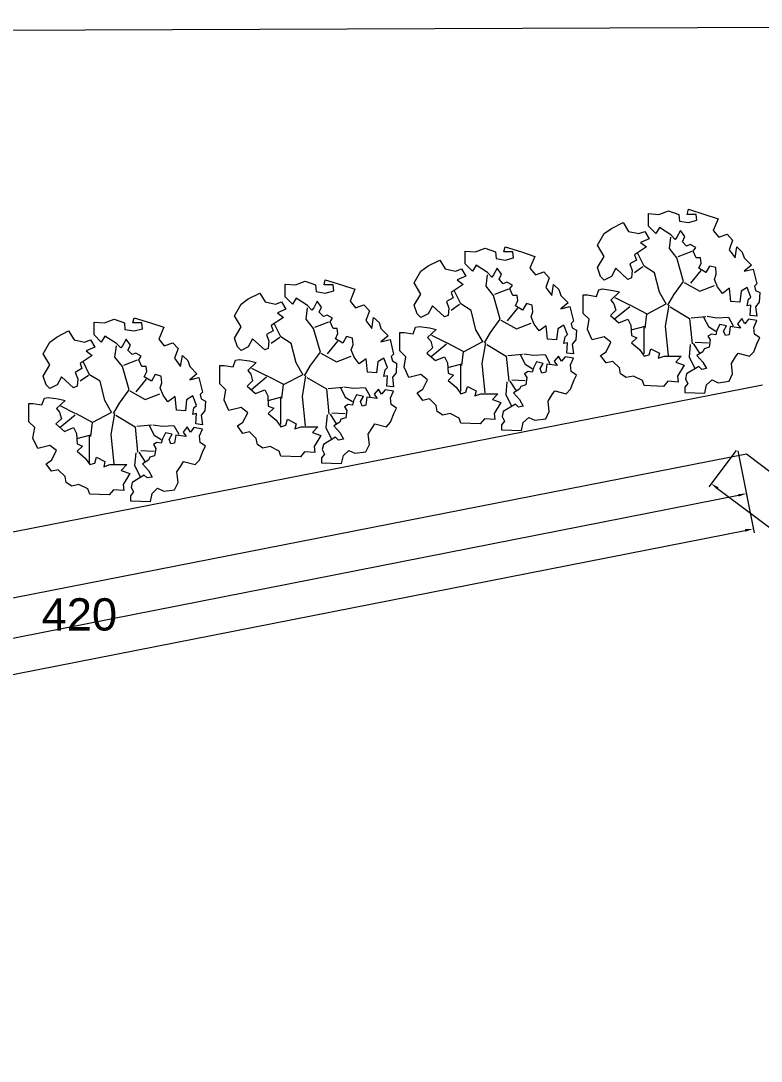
# Model space of a CAD drawing. Header units: inches. Extents: x 3473 to 6569, y -2621 to 2096.
# Drawn here: x 5813.5 to 6042.5, y 323.3 to 645.3 of the extents above; entities that cross this region are included whole.
import ezdxf

# ---------------------------------------------------------------- set-up
doc = ezdxf.new("R2010")
doc.units = ezdxf.units.IN
doc.header["$MEASUREMENT"] = 0
doc.styles.add('Annotative', font='arial.ttf')

msp = doc.modelspace()

# ---------------------------------------------------------------- linework, layer by layer
at = {"color": 7, "lineweight": 0}
for p, q in [((6539.29, 645.27), (5105.44, 639.31)), ((6010.81, 585.36), (6013.81, 586.51)), ((6013.81, 586.51), (6017, 585.36)), ((6019.62, 585.36), (6019.99, 586.96)), ((6019.99, 586.96), (6025.03, 585.36)), ((5996.2, 581.04), (5999.76, 582.86)), ((5999.76, 582.86), (6001.44, 580.11)), ((6007.62, 585.6), (6010.81, 585.36)), ((6007.62, 581.71), (6007.62, 585.6)), ((6017, 585.36), (6017.17, 583.31)), ((6017.17, 583.31), (6019.99, 582.86)), ((6022.41, 585.36), (6019.62, 585.36)), ((6019.99, 582.86), (6022.61, 583.55)), ((6022.61, 583.55), (6022.41, 585.36)), ((6025.03, 585.36), (6029.16, 584)), ((6029.16, 584), (6027.66, 580.35)), ((5993.95, 579.44), (5996.2, 581.04)), ((6001.44, 580.11), (6004.63, 579.44)), ((6004.63, 579.44), (6006.51, 580.11)), ((6006.51, 580.11), (6007.82, 577.84)), ((6009.87, 579.44), (6007.62, 581.71)), ((6010.99, 581.26), (6009.87, 579.44)), ((6014.55, 578.99), (6010.99, 581.26)), ((6017.54, 580.35), (6016.43, 578.3)), ((6018.85, 578.51), (6017.54, 580.35)), ((6027.66, 580.35), (6029.34, 578.3)), ((5991.89, 575.79), (5993.95, 579.44)), ((6007.82, 577.84), (6005.2, 576.7)), ((6005.2, 576.7), (6007.05, 575.31)), ((6014.1, 574.79), (6014.52, 578.29)), ((6015.86, 577.6), (6014.55, 578.99)), ((6016.43, 578.3), (6015.86, 577.6)), ((6018.11, 576.91), (6018.85, 578.51)), ((6019.42, 575.55), (6018.11, 576.91)), ((6029.34, 578.3), (6031.96, 579.2)), ((6031.96, 579.2), (6033.64, 577.39)), ((6033.64, 577.39), (6032.53, 574.4)), ((5950.93, 573.98), (5954.12, 573.74)), ((5950.93, 570.09), (5950.93, 573.98)), ((5954.12, 573.74), (5957.11, 574.89)), ((5957.11, 574.89), (5960.3, 573.74)), ((5960.3, 573.74), (5960.47, 571.69)), ((5962.92, 573.74), (5963.29, 575.34)), ((5965.72, 573.74), (5962.92, 573.74)), ((5963.29, 575.34), (5968.34, 573.74)), ((5965.92, 571.93), (5965.72, 573.74)), ((5968.34, 573.74), (5972.47, 572.38)), ((5993.95, 572.35), (5991.89, 575.79)), ((6007.05, 575.31), (6003.32, 572.8)), ((6006.25, 569.33), (6004.23, 573.45)), ((6016.37, 571.9), (6014.1, 574.79)), ((6016.79, 572.31), (6021.1, 573.96)), ((6020.53, 576), (6019.42, 575.55)), ((6022.24, 575.1), (6020.53, 576)), ((6021.47, 573.95), (6022.24, 575.1)), ((6022.41, 571.89), (6021.47, 573.95)), ((6032.53, 574.4), (6034.41, 571.89)), ((6034.41, 571.89), (6034.95, 575.31)), ((6034.95, 575.31), (6036.63, 573.71)), ((6036.63, 573.71), (6037.2, 571.89)), ((5939.5, 569.42), (5943.06, 571.23)), ((5943.06, 571.23), (5944.75, 568.48)), ((5953.18, 567.82), (5950.93, 570.09)), ((5960.47, 571.69), (5963.29, 571.23)), ((5963.29, 571.23), (5965.92, 571.93)), ((5972.47, 572.38), (5970.96, 568.73)), ((5991.89, 568.9), (5993.95, 572.35)), ((6003.89, 571.2), (6001.81, 570.05)), ((6001.81, 570.05), (6002.58, 568)), ((6003.32, 572.8), (6003.89, 571.2)), ((6018.48, 564.59), (6016.37, 571.9)), ((6023.72, 571.89), (6022.41, 571.89)), ((6023.15, 568.69), (6023.92, 570.29)), ((6023.92, 570.29), (6023.72, 571.89)), ((6037.2, 571.89), (6039.45, 569.6)), ((5935.2, 564.17), (5937.25, 567.82)), ((5937.25, 567.82), (5939.5, 569.42)), ((5944.75, 568.48), (5947.94, 567.82)), ((5947.94, 567.82), (5949.82, 568.48)), ((5949.82, 568.48), (5951.13, 566.22)), ((5954.29, 569.63), (5953.18, 567.82)), ((5957.85, 567.37), (5954.29, 569.63)), ((5959.16, 565.98), (5957.85, 567.37)), ((5960.85, 568.73), (5959.73, 566.67)), ((5962.16, 566.88), (5960.85, 568.73)), ((5961.41, 565.28), (5962.16, 566.88)), ((5970.96, 568.73), (5972.64, 566.67)), ((5972.64, 566.67), (5975.26, 567.58)), ((5975.26, 567.58), (5976.95, 565.77)), ((5992.83, 566.19), (5991.89, 568.9)), ((5997.51, 568.69), (5996.2, 566.19)), ((6001.27, 565.25), (5997.51, 568.69)), ((6002.58, 568), (6002.38, 565.73)), ((6005.91, 569.12), (6003.3, 567.27)), ((6009.46, 567.27), (6006.25, 569.33)), ((6010.98, 561.29), (6009.46, 567.27)), ((6020.67, 564.08), (6023.88, 567.99)), ((6025.4, 567.33), (6023.15, 568.69)), ((6026.54, 569.39), (6025.4, 567.33)), ((6028.4, 568.9), (6026.54, 569.39)), ((6028.03, 565.25), (6028.59, 566.85)), ((6028.59, 566.85), (6028.4, 568.9)), ((6039.45, 569.6), (6037.2, 567.79)), ((6037.2, 567.79), (6040.02, 568.45)), ((6040.02, 568.45), (6041.13, 563.89)), ((5895.3, 563.77), (5898.49, 563.53)), ((5895.3, 559.88), (5895.3, 563.77)), ((5898.49, 563.53), (5901.48, 564.68)), ((5901.48, 564.68), (5904.67, 563.53)), ((5904.67, 563.53), (5904.84, 561.48)), ((5907.29, 563.53), (5907.66, 565.13)), ((5910.08, 563.53), (5907.29, 563.53)), ((5907.66, 565.13), (5912.71, 563.53)), ((5910.28, 561.72), (5910.08, 563.53)), ((5912.71, 563.53), (5916.84, 562.17)), ((5937.25, 560.72), (5935.2, 564.17)), ((5950.36, 563.68), (5946.63, 561.18)), ((5951.13, 566.22), (5948.5, 565.07)), ((5948.5, 565.07), (5950.36, 563.68)), ((5957.4, 563.16), (5957.82, 566.66)), ((5959.73, 566.67), (5959.16, 565.98)), ((5962.73, 563.92), (5961.41, 565.28)), ((5963.84, 564.38), (5962.73, 563.92)), ((5965.54, 563.47), (5963.84, 564.38)), ((5964.78, 562.32), (5965.54, 563.47)), ((5976.95, 565.77), (5975.83, 562.78)), ((5977.71, 560.27), (5978.26, 563.68)), ((5978.26, 563.68), (5979.94, 562.08)), ((5993.95, 565.04), (5992.83, 566.19)), ((5996.2, 566.19), (5993.95, 565.04)), ((6002.38, 565.73), (6001.27, 565.25)), ((6015.45, 560.47), (6018.48, 564.59)), ((6018.65, 564.28), (6023.46, 561.6)), ((6028.97, 562.99), (6028.03, 565.25)), ((6041.13, 563.89), (6040.39, 563.2)), ((5883.87, 559.21), (5887.43, 561.03)), ((5887.43, 561.03), (5889.11, 558.28)), ((5904.84, 561.48), (5907.66, 561.03)), ((5907.66, 561.03), (5910.28, 561.72)), ((5916.84, 562.17), (5915.33, 558.52)), ((5935.2, 557.28), (5937.25, 560.72)), ((5946.63, 561.18), (5947.19, 559.58)), ((5949.56, 557.7), (5947.53, 561.82)), ((5959.68, 560.28), (5957.4, 563.16)), ((5961.79, 552.97), (5959.68, 560.28)), ((5960.1, 560.69), (5964.4, 562.34)), ((5965.72, 560.27), (5964.78, 562.32)), ((5967.03, 560.27), (5965.72, 560.27)), ((5967.23, 558.67), (5967.03, 560.27)), ((5975.83, 562.78), (5977.71, 560.27)), ((5979.94, 562.08), (5980.51, 560.27)), ((5980.51, 560.27), (5982.76, 557.98)), ((5987.42, 554.74), (5987.42, 560.45)), ((5987.42, 560.45), (5988.73, 560.45)), ((5988.73, 560.45), (5991.52, 560)), ((5991.52, 560), (5992.27, 562.05)), ((5992.27, 562.05), (5993.4, 562.29)), ((5993.4, 562.29), (5996.57, 561.84)), ((5998.65, 561.38), (5996.02, 558.85)), ((5996.57, 561.84), (5998.65, 561.38)), ((6013.17, 557.48), (6010.98, 561.29)), ((6013.59, 557.28), (6015.45, 560.47)), ((6023.46, 561.6), (6028.01, 563.35)), ((6030.47, 560.93), (6028.97, 562.99)), ((6032.7, 562.53), (6030.47, 560.93)), ((6033.1, 558.4), (6032.7, 562.53)), ((6036.26, 561.6), (6035.89, 558.18)), ((6038.14, 562.74), (6036.26, 561.6)), ((6039.25, 559.78), (6038.14, 562.74)), ((6040.39, 563.2), (6040.76, 561.84)), ((6040.76, 561.84), (6042.07, 561.14)), ((6042.07, 561.14), (6041.88, 558.18)), ((5879.57, 553.96), (5881.62, 557.61)), ((5881.62, 557.61), (5883.87, 559.21)), ((5889.11, 558.28), (5892.3, 557.61)), ((5892.3, 557.61), (5894.18, 558.28)), ((5894.18, 558.28), (5895.49, 556.01)), ((5897.55, 557.61), (5895.3, 559.88)), ((5898.66, 559.42), (5897.55, 557.61)), ((5902.22, 557.16), (5898.66, 559.42)), ((5903.53, 555.77), (5902.22, 557.16)), ((5905.21, 558.52), (5904.1, 556.47)), ((5906.52, 556.68), (5905.21, 558.52)), ((5915.33, 558.52), (5917.01, 556.47)), ((5917.01, 556.47), (5919.63, 557.37)), ((5919.63, 557.37), (5921.31, 555.56)), ((5936.14, 554.56), (5935.2, 557.28)), ((5940.81, 557.07), (5939.5, 554.56)), ((5944.57, 553.63), (5940.81, 557.07)), ((5947.19, 559.58), (5945.12, 558.43)), ((5945.12, 558.43), (5945.88, 556.37)), ((5949.22, 557.5), (5946.61, 555.64)), ((5952.76, 555.64), (5949.56, 557.7)), ((5966.46, 557.07), (5967.23, 558.67)), ((5968.71, 555.71), (5966.46, 557.07)), ((5969.85, 557.76), (5968.71, 555.71)), ((5971.7, 557.28), (5969.85, 557.76)), ((5971.9, 555.23), (5971.7, 557.28)), ((5982.76, 557.98), (5980.51, 556.16)), ((5996.02, 558.85), (5996.96, 557.73)), ((5996.96, 557.73), (5997.51, 555.68)), ((6001.81, 557.28), (5997.34, 559.54)), ((6007.18, 554.5), (6001.95, 557.28)), ((6012.83, 557.48), (6007.18, 554.5)), ((6013.93, 557.28), (6012.83, 550.79)), ((6035.89, 558.18), (6033.1, 558.4)), ((6038.14, 557.04), (6038.51, 559.09)), ((6039.25, 557.28), (6038.14, 557.04)), ((6038.51, 559.09), (6039.25, 559.78)), ((6039.08, 554.08), (6039.25, 557.28)), ((6041.88, 558.18), (6040.76, 556.79)), ((5881.62, 550.52), (5879.57, 553.96)), ((5895.49, 556.01), (5892.87, 554.86)), ((5892.87, 554.86), (5894.73, 553.48)), ((5901.77, 552.95), (5902.19, 556.46)), ((5904.1, 556.47), (5903.53, 555.77)), ((5905.78, 555.08), (5906.52, 556.68)), ((5907.09, 553.72), (5905.78, 555.08)), ((5908.21, 554.17), (5907.09, 553.72)), ((5909.91, 553.26), (5908.21, 554.17)), ((5921.31, 555.56), (5920.2, 552.57)), ((5937.25, 553.42), (5936.14, 554.56)), ((5939.5, 554.56), (5937.25, 553.42)), ((5945.69, 554.11), (5944.57, 553.63)), ((5945.88, 556.37), (5945.69, 554.11)), ((5954.28, 549.67), (5952.76, 555.64)), ((5963.98, 552.45), (5967.18, 556.37)), ((5971.33, 553.63), (5971.9, 555.23)), ((5980.51, 556.16), (5983.33, 556.83)), ((5983.33, 556.83), (5984.44, 552.27)), ((5989.27, 552.93), (5987.42, 554.74)), ((5997.51, 555.68), (5995.83, 554.08)), ((5995.83, 554.08), (5998.45, 551.78)), ((6001.81, 556.79), (5997.14, 552.93)), ((6007.01, 554.5), (6006.51, 550.17)), ((6014.35, 556.76), (6020.34, 553.16)), ((6025.78, 553.83), (6028.77, 553.38)), ((6041.13, 553.83), (6039.08, 554.08)), ((6040.76, 556.79), (6041.13, 553.83)), ((5836.17, 552.03), (5839.36, 551.79)), ((5836.17, 548.14), (5836.17, 552.03)), ((5839.36, 551.79), (5842.35, 552.94)), ((5842.35, 552.94), (5845.54, 551.79)), ((5845.54, 551.79), (5845.72, 549.74)), ((5848.17, 551.79), (5848.54, 553.39)), ((5850.96, 551.79), (5848.17, 551.79)), ((5848.54, 553.39), (5853.58, 551.79)), ((5851.16, 549.98), (5850.96, 551.79)), ((5853.58, 551.79), (5857.71, 550.43)), ((5894.73, 553.48), (5890.99, 550.97)), ((5890.99, 550.97), (5891.56, 549.37)), ((5893.92, 547.5), (5891.9, 551.62)), ((5904.05, 550.07), (5901.77, 552.95)), ((5904.47, 550.48), (5908.77, 552.13)), ((5909.14, 552.12), (5909.91, 553.26)), ((5910.08, 550.06), (5909.14, 552.12)), ((5920.2, 552.57), (5922.08, 550.06)), ((5922.08, 550.06), (5922.62, 553.48)), ((5922.62, 553.48), (5924.3, 551.87)), ((5924.3, 551.87), (5924.87, 550.06)), ((5935.57, 550.43), (5936.71, 550.67)), ((5936.71, 550.67), (5939.87, 550.21)), ((5958.75, 548.85), (5961.79, 552.97)), ((5961.96, 552.66), (5966.76, 549.98)), ((5966.76, 549.98), (5971.32, 551.73)), ((5972.27, 551.36), (5971.33, 553.63)), ((5973.78, 549.31), (5972.27, 551.36)), ((5976.01, 550.91), (5973.78, 549.31)), ((5976.4, 546.77), (5976.01, 550.91)), ((5981.45, 551.12), (5979.57, 549.97)), ((5982.56, 548.16), (5981.45, 551.12)), ((5984.44, 552.27), (5983.7, 551.57)), ((5983.7, 551.57), (5984.07, 550.21)), ((5988.73, 549.73), (5989.27, 552.93)), ((5998.45, 551.78), (6001.27, 552.93)), ((6001.27, 552.93), (6002.21, 551.09)), ((6002.21, 551.09), (6002.38, 547.89)), ((6006.51, 550.63), (6002.21, 549.49)), ((6012.83, 550.79), (6013.76, 541.73)), ((6020.34, 553.16), (6021.1, 545.33)), ((6020.84, 553.36), (6025.4, 553.78)), ((6024.66, 553.59), (6026.17, 550.63)), ((6026.17, 550.63), (6028.4, 549.27)), ((6028.77, 553.38), (6032.33, 553.59)), ((6029.71, 551.33), (6028.77, 549.49)), ((6031.79, 550.88), (6029.71, 551.33)), ((6030.85, 549.27), (6031.79, 550.88)), ((6032.33, 553.59), (6033.84, 550.88)), ((6032.9, 550.63), (6032.53, 548.13)), ((6036.09, 550.18), (6032.9, 550.63)), ((6036.46, 553.14), (6035.15, 551.54)), ((6035.15, 551.54), (6036.09, 550.18)), ((6037.4, 551.54), (6036.46, 553.14)), ((6038.51, 552.93), (6037.4, 551.54)), ((6041.13, 552.48), (6038.51, 552.93)), ((6040.19, 550.39), (6041.13, 552.48)), ((5822.5, 545.87), (5824.75, 547.47)), ((5824.75, 547.47), (5828.31, 549.28)), ((5828.31, 549.28), (5829.99, 546.54)), ((5838.42, 545.87), (5836.17, 548.14)), ((5839.53, 547.68), (5838.42, 545.87)), ((5843.1, 545.42), (5839.53, 547.68)), ((5845.72, 549.74), (5848.54, 549.28)), ((5848.54, 549.28), (5851.16, 549.98)), ((5857.71, 550.43), (5856.2, 546.78)), ((5879.57, 547.07), (5881.62, 550.52)), ((5891.56, 549.37), (5889.48, 548.22)), ((5889.48, 548.22), (5890.25, 546.17)), ((5897.13, 545.44), (5893.92, 547.5)), ((5906.15, 542.76), (5904.05, 550.07)), ((5911.4, 550.06), (5910.08, 550.06)), ((5910.83, 546.86), (5911.59, 548.46)), ((5911.59, 548.46), (5911.4, 550.06)), ((5914.21, 547.56), (5913.08, 545.5)), ((5916.07, 547.07), (5914.21, 547.56)), ((5924.87, 550.06), (5927.12, 547.77)), ((5927.12, 547.77), (5924.87, 545.96)), ((5930.72, 543.12), (5930.72, 548.82)), ((5930.72, 548.82), (5932.03, 548.82)), ((5932.03, 548.82), (5934.83, 548.37)), ((5934.83, 548.37), (5935.57, 550.43)), ((5941.95, 549.76), (5939.33, 547.22)), ((5939.87, 550.21), (5941.95, 549.76)), ((5945.12, 545.65), (5940.64, 547.92)), ((5956.47, 545.86), (5954.28, 549.67)), ((5956.9, 545.65), (5958.75, 548.85)), ((5979.57, 549.97), (5979.2, 546.56)), ((5981.45, 545.41), (5981.82, 547.47)), ((5981.82, 547.47), (5982.56, 548.16)), ((5984.07, 550.21), (5985.38, 549.52)), ((5985.38, 549.52), (5985.18, 546.56)), ((5990.21, 546.53), (5988.73, 549.73)), ((5993.95, 547.43), (5990.21, 546.53)), ((5996.02, 545.83), (5993.95, 547.43)), ((6002.38, 547.89), (6004.06, 547.19)), ((6006.14, 550.39), (6006.14, 542.18)), ((6027.09, 548.34), (6025.97, 547.67)), ((6025.97, 547.67), (6026.72, 546.53)), ((6028.4, 548.13), (6027.09, 548.34)), ((6028.77, 549.49), (6028.4, 548.13)), ((6031.39, 547.89), (6030.85, 549.27)), ((6032.53, 548.13), (6031.39, 547.89)), ((6040.39, 548.34), (6040.19, 550.39)), ((6042.07, 547.19), (6040.39, 548.34)), ((5820.44, 542.22), (5822.5, 545.87)), ((5829.99, 546.54), (5833.18, 545.87)), ((5833.18, 545.87), (5835.06, 546.54)), ((5836.37, 544.27), (5833.75, 543.12)), ((5835.06, 546.54), (5836.37, 544.27)), ((5842.64, 541.21), (5843.07, 544.72)), ((5844.41, 544.03), (5843.1, 545.42)), ((5844.98, 544.72), (5844.41, 544.03)), ((5846.09, 546.78), (5844.98, 544.72)), ((5847.4, 544.94), (5846.09, 546.78)), ((5846.66, 543.34), (5847.4, 544.94)), ((5856.2, 546.78), (5857.88, 544.72)), ((5857.88, 544.72), (5860.51, 545.63)), ((5860.51, 545.63), (5862.19, 543.82)), ((5880.51, 544.35), (5879.57, 547.07)), ((5881.62, 543.21), (5880.51, 544.35)), ((5883.87, 544.35), (5881.62, 543.21)), ((5885.18, 546.86), (5883.87, 544.35)), ((5888.94, 543.42), (5885.18, 546.86)), ((5890.25, 546.17), (5890.05, 543.9)), ((5893.59, 547.29), (5890.97, 545.44)), ((5898.65, 539.46), (5897.13, 545.44)), ((5908.35, 542.24), (5911.55, 546.16)), ((5913.08, 545.5), (5910.83, 546.86)), ((5915.7, 543.42), (5916.27, 545.02)), ((5916.27, 545.02), (5916.07, 547.07)), ((5924.87, 545.96), (5927.69, 546.62)), ((5927.69, 546.62), (5928.81, 542.06)), ((5939.33, 547.22), (5940.27, 546.11)), ((5940.27, 546.11), (5940.81, 544.05)), ((5945.12, 545.17), (5940.44, 541.31)), ((5950.49, 542.87), (5945.26, 545.65)), ((5956.14, 545.86), (5950.49, 542.87)), ((5957.23, 545.65), (5956.14, 539.17)), ((5957.65, 545.14), (5963.64, 541.53)), ((5979.2, 546.56), (5976.4, 546.77)), ((5982.56, 545.65), (5981.45, 545.41)), ((5982.39, 542.45), (5982.56, 545.65)), ((5985.18, 546.56), (5984.07, 545.17)), ((5984.07, 545.17), (5984.44, 542.21)), ((5994.52, 542.87), (5996.02, 545.83)), ((6004.06, 547.19), (6002.38, 545.62)), ((6002.38, 545.62), (6004.83, 543.54)), ((6020.53, 545.14), (6020.16, 541.27)), ((6021.47, 545.38), (6023.35, 542.42)), ((6022.04, 545.83), (6026.17, 545.62)), ((6026.34, 544.23), (6024.86, 543.78)), ((6026.72, 546.53), (6026.34, 544.23)), ((6040.19, 542.87), (6041.33, 545.83)), ((6041.33, 545.83), (6042.07, 547.19)), ((5822.5, 538.78), (5820.44, 542.22)), ((5835.6, 541.73), (5831.87, 539.23)), ((5833.75, 543.12), (5835.6, 541.73)), ((5844.92, 538.33), (5842.64, 541.21)), ((5847.97, 541.98), (5846.66, 543.34)), ((5849.08, 542.43), (5847.97, 541.98)), ((5850.79, 541.52), (5849.08, 542.43)), ((5850.02, 540.38), (5850.79, 541.52)), ((5862.19, 543.82), (5861.08, 540.83)), ((5862.95, 538.32), (5863.5, 541.73)), ((5863.5, 541.73), (5865.18, 540.13)), ((5890.05, 543.9), (5888.94, 543.42)), ((5903.12, 538.64), (5906.15, 542.76)), ((5906.32, 542.45), (5911.13, 539.77)), ((5911.13, 539.77), (5915.68, 541.52)), ((5916.64, 541.15), (5915.7, 543.42)), ((5918.15, 539.1), (5916.64, 541.15)), ((5928.81, 542.06), (5928.06, 541.37)), ((5928.06, 541.37), (5928.43, 540.01)), ((5932.58, 541.31), (5930.72, 543.12)), ((5932.03, 538.1), (5932.58, 541.31)), ((5940.81, 544.05), (5939.13, 542.45)), ((5939.13, 542.45), (5941.75, 540.16)), ((5941.75, 540.16), (5944.57, 541.31)), ((5944.57, 541.31), (5945.51, 539.46)), ((5950.32, 542.87), (5949.81, 538.55)), ((5963.64, 541.53), (5964.4, 533.71)), ((5964.15, 541.74), (5968.7, 542.15)), ((5967.97, 541.97), (5969.48, 539.01)), ((5969.08, 542.21), (5972.07, 541.76)), ((5972.07, 541.76), (5975.63, 541.97)), ((5975.63, 541.97), (5977.14, 539.25)), ((5979.76, 541.52), (5978.45, 539.92)), ((5980.7, 539.92), (5979.76, 541.52)), ((5981.82, 541.31), (5980.7, 539.92)), ((5984.44, 540.85), (5981.82, 541.31)), ((5984.44, 542.21), (5982.39, 542.45)), ((5992.83, 541.72), (5994.52, 542.87)), ((5994.52, 539.43), (5992.83, 541.72)), ((6004.83, 543.54), (6006.31, 541.48)), ((6006.31, 541.48), (6007.82, 541.94)), ((6007.82, 541.94), (6008.37, 543.78)), ((6008.37, 543.78), (6010.99, 542.42)), ((6010.99, 542.42), (6010.62, 540.82)), ((6010.62, 540.82), (6012.5, 541.48)), ((6012.5, 541.48), (6017.74, 541.48)), ((6017.74, 541.48), (6016.06, 539.67)), ((6020.16, 541.27), (6021.84, 537.83)), ((6024.46, 542.87), (6022.61, 541.72)), ((6022.61, 541.72), (6024.46, 539.67)), ((6024.86, 543.78), (6024.46, 542.87)), ((6033.27, 539.22), (6034.58, 541.27)), ((6034.58, 541.27), (6035.32, 542.42)), ((6035.32, 542.42), (6038.88, 541.48)), ((6038.88, 541.48), (6040.19, 542.87)), ((5820.44, 535.33), (5822.5, 538.78)), ((5831.87, 539.23), (5832.44, 537.63)), ((5834.8, 535.76), (5832.78, 539.88)), ((5847.03, 531.02), (5844.92, 538.33)), ((5845.34, 538.74), (5849.64, 540.39)), ((5850.96, 538.32), (5850.02, 540.38)), ((5852.27, 538.32), (5850.96, 538.32)), ((5852.47, 536.72), (5852.27, 538.32)), ((5861.08, 540.83), (5862.95, 538.32)), ((5865.18, 540.13), (5865.75, 538.32)), ((5865.75, 538.32), (5868, 536.03)), ((5875.09, 532.91), (5875.09, 538.62)), ((5875.09, 538.62), (5876.4, 538.62)), ((5876.4, 538.62), (5879.2, 538.16)), ((5879.2, 538.16), (5879.94, 540.22)), ((5879.94, 540.22), (5881.08, 540.46)), ((5881.08, 540.46), (5884.24, 540.01)), ((5886.32, 539.55), (5883.7, 537.02)), ((5884.24, 540.01), (5886.32, 539.55)), ((5889.48, 535.45), (5885.01, 537.71)), ((5900.84, 535.65), (5898.65, 539.46)), ((5901.26, 535.45), (5903.12, 538.64)), ((5920.37, 540.7), (5918.15, 539.1)), ((5920.77, 536.56), (5920.37, 540.7)), ((5923.93, 539.76), (5923.56, 536.35)), ((5925.81, 540.91), (5923.93, 539.76)), ((5926.93, 537.95), (5925.81, 540.91)), ((5926.18, 537.26), (5926.93, 537.95)), ((5928.43, 540.01), (5929.75, 539.31)), ((5929.75, 539.31), (5929.55, 536.35)), ((5933.52, 534.9), (5932.03, 538.1)), ((5945.51, 539.46), (5945.69, 536.26)), ((5949.82, 539.01), (5945.51, 537.86)), ((5949.44, 538.77), (5949.44, 530.55)), ((5956.14, 539.17), (5957.06, 530.1)), ((5969.48, 539.01), (5971.7, 537.65)), ((5972.07, 537.86), (5971.7, 536.5)), ((5973.01, 539.7), (5972.07, 537.86)), ((5975.09, 539.25), (5973.01, 539.7)), ((5974.15, 537.65), (5975.09, 539.25)), ((5976.2, 539.01), (5975.83, 536.5)), ((5979.39, 538.56), (5976.2, 539.01)), ((5978.45, 539.92), (5979.39, 538.56)), ((5983.5, 538.77), (5984.44, 540.85)), ((5983.7, 536.71), (5983.5, 538.77)), ((5996.57, 539.88), (5994.52, 539.43)), ((5998.65, 537.83), (5996.57, 539.88)), ((5999.02, 536.02), (5998.65, 537.83)), ((6016.06, 539.67), (6018.68, 538.73)), ((6018.68, 538.73), (6016.6, 535.32)), ((6023.15, 538.28), (6019.42, 536.02)), ((6024.09, 537.38), (6023.15, 538.28)), ((6024.46, 539.67), (6025.6, 537.62)), ((6033.64, 536.02), (6033.27, 539.22)), ((5821.38, 532.61), (5820.44, 535.33)), ((5826.06, 535.12), (5824.75, 532.61)), ((5829.82, 531.68), (5826.06, 535.12)), ((5832.44, 537.63), (5830.36, 536.48)), ((5830.36, 536.48), (5831.13, 534.43)), ((5834.46, 535.55), (5831.85, 533.7)), ((5838.01, 533.7), (5834.8, 535.76)), ((5851.7, 535.12), (5852.47, 536.72)), ((5853.95, 533.76), (5851.7, 535.12)), ((5855.09, 535.82), (5853.95, 533.76)), ((5856.95, 535.33), (5855.09, 535.82)), ((5857.14, 533.28), (5856.95, 535.33)), ((5868, 536.03), (5865.75, 534.21)), ((5865.75, 534.21), (5868.57, 534.88)), ((5868.57, 534.88), (5869.68, 530.32)), ((5883.7, 537.02), (5884.64, 535.9)), ((5884.64, 535.9), (5885.18, 533.85)), ((5889.48, 534.96), (5884.81, 531.1)), ((5894.85, 532.67), (5889.62, 535.45)), ((5900.5, 535.65), (5894.85, 532.67)), ((5901.6, 535.45), (5900.5, 528.96)), ((5902.02, 534.93), (5908.01, 531.33)), ((5923.56, 536.35), (5920.77, 536.56)), ((5925.81, 535.2), (5926.18, 537.26)), ((5926.93, 535.45), (5925.81, 535.2)), ((5926.75, 532.24), (5926.93, 535.45)), ((5929.55, 536.35), (5928.43, 534.96)), ((5928.43, 534.96), (5928.81, 532)), ((5937.25, 535.81), (5933.52, 534.9)), ((5939.33, 534.21), (5937.25, 535.81)), ((5945.69, 536.26), (5947.37, 535.57)), ((5947.37, 535.57), (5945.69, 534)), ((5970.39, 536.71), (5969.28, 536.05)), ((5969.28, 536.05), (5970.02, 534.9)), ((5970.02, 534.9), (5969.65, 532.61)), ((5971.7, 536.5), (5970.39, 536.71)), ((5974.69, 536.26), (5974.15, 537.65)), ((5975.83, 536.5), (5974.69, 536.26)), ((5985.38, 535.57), (5983.7, 536.71)), ((5984.64, 534.21), (5985.38, 535.57)), ((6000.7, 534.87), (5999.02, 536.02)), ((6002.95, 535.32), (6000.7, 534.87)), ((6005.74, 533.96), (6002.95, 535.32)), ((6016.6, 535.32), (6016.8, 533.48)), ((6019.42, 536.02), (6019.05, 534.42)), ((6025.6, 537.62), (6024.09, 537.38)), ((6032.53, 533.72), (6033.64, 536.02)), ((5621.49, 449.92), (6042.87, 532.57)), ((5822.5, 531.47), (5821.38, 532.61)), ((5824.75, 532.61), (5822.5, 531.47)), ((5830.93, 532.16), (5829.82, 531.68)), ((5831.13, 534.43), (5830.93, 532.16)), ((5839.52, 527.72), (5838.01, 533.7)), ((5849.22, 530.5), (5852.43, 534.42)), ((5856.57, 531.68), (5857.14, 533.28)), ((5857.51, 529.41), (5856.57, 531.68)), ((5876.95, 531.1), (5875.09, 532.91)), ((5885.18, 533.85), (5883.5, 532.24)), ((5883.5, 532.24), (5886.12, 529.95)), ((5894.68, 532.67), (5894.18, 528.34)), ((5908.01, 531.33), (5908.77, 523.5)), ((5908.52, 531.53), (5913.07, 531.94)), ((5912.34, 531.76), (5913.84, 528.8)), ((5913.45, 532), (5916.44, 531.55)), ((5916.44, 531.55), (5920, 531.76)), ((5920, 531.76), (5921.51, 529.04)), ((5924.13, 531.31), (5922.82, 529.71)), ((5925.07, 529.71), (5924.13, 531.31)), ((5928.81, 532), (5926.75, 532.24)), ((5937.82, 531.25), (5939.33, 534.21)), ((5945.69, 534), (5948.13, 531.91)), ((5948.13, 531.91), (5949.62, 529.86)), ((5951.13, 530.31), (5951.67, 532.15)), ((5951.67, 532.15), (5954.29, 530.8)), ((5963.84, 533.51), (5963.47, 529.65)), ((5964.78, 533.76), (5966.66, 530.8)), ((5965.35, 534.21), (5969.48, 534)), ((5968.17, 532.15), (5967.77, 531.25)), ((5969.65, 532.61), (5968.17, 532.15)), ((5983.5, 531.25), (5984.64, 534.21)), ((6006.31, 532.36), (6005.74, 533.96)), ((6012.3, 532.12), (6006.31, 532.36)), ((6013.61, 533.72), (6012.3, 532.12)), ((6016.8, 533.48), (6013.61, 533.72)), ((6019.79, 533.03), (6018.85, 531.88)), ((6018.85, 531.88), (6018.85, 530.28)), ((6019.05, 534.42), (6019.79, 533.03)), ((6025.03, 530.07), (6025.6, 532.57)), ((6025.6, 532.57), (6027.28, 534.17)), ((6027.28, 534.17), (6029.16, 533.27)), ((6029.16, 533.27), (6032.53, 533.72)), ((5820.07, 526.42), (5820.81, 528.48)), ((5820.81, 528.48), (5821.95, 528.72)), ((5821.95, 528.72), (5825.12, 528.27)), ((5825.12, 528.27), (5827.19, 527.81)), ((5843.99, 526.9), (5847.03, 531.02)), ((5847.2, 530.71), (5852.01, 528.03)), ((5852.01, 528.03), (5856.56, 529.78)), ((5859.02, 527.36), (5857.51, 529.41)), ((5861.25, 528.96), (5859.02, 527.36)), ((5861.64, 524.82), (5861.25, 528.96)), ((5866.69, 529.17), (5864.81, 528.02)), ((5867.8, 526.21), (5866.69, 529.17)), ((5869.68, 530.32), (5868.94, 529.62)), ((5868.94, 529.62), (5869.31, 528.27)), ((5869.31, 528.27), (5870.62, 527.57)), ((5876.4, 527.9), (5876.95, 531.1)), ((5886.12, 529.95), (5888.94, 531.1)), ((5888.94, 531.1), (5889.88, 529.26)), ((5889.88, 529.26), (5890.05, 526.05)), ((5894.18, 528.8), (5889.88, 527.65)), ((5893.81, 528.56), (5893.81, 520.35)), ((5900.5, 528.96), (5901.43, 519.89)), ((5913.84, 528.8), (5916.07, 527.44)), ((5917.38, 529.5), (5916.44, 527.65)), ((5919.46, 529.04), (5917.38, 529.5)), ((5918.52, 527.44), (5919.46, 529.04)), ((5920.57, 528.8), (5920.2, 526.3)), ((5923.76, 528.35), (5920.57, 528.8)), ((5922.82, 529.71), (5923.76, 528.35)), ((5926.18, 531.1), (5925.07, 529.71)), ((5928.81, 530.64), (5926.18, 531.1)), ((5927.87, 528.56), (5928.81, 530.64)), ((5928.06, 526.51), (5927.87, 528.56)), ((5936.14, 530.1), (5937.82, 531.25)), ((5937.82, 527.81), (5936.14, 530.1)), ((5939.87, 528.26), (5937.82, 527.81)), ((5941.95, 526.21), (5939.87, 528.26)), ((5949.62, 529.86), (5951.13, 530.31)), ((5954.29, 530.8), (5953.92, 529.19)), ((5953.92, 529.19), (5955.8, 529.86)), ((5955.8, 529.86), (5961.04, 529.86)), ((5961.04, 529.86), (5959.36, 528.05)), ((5959.36, 528.05), (5961.98, 527.11)), ((5963.47, 529.65), (5965.15, 526.21)), ((5967.77, 531.25), (5965.92, 530.1)), ((5965.92, 530.1), (5967.77, 528.05)), ((5967.77, 528.05), (5968.91, 525.99)), ((5976.57, 527.59), (5977.89, 529.65)), ((5977.89, 529.65), (5978.63, 530.8)), ((5978.63, 530.8), (5982.19, 529.86)), ((5982.19, 529.86), (5983.5, 531.25)), ((6018.85, 530.28), (6025.03, 530.07)), ((5815.97, 521.17), (5815.97, 526.88)), ((5815.97, 526.88), (5817.28, 526.88)), ((5817.28, 526.88), (5820.07, 526.42)), ((5827.19, 527.81), (5824.57, 525.28)), ((5824.57, 525.28), (5825.51, 524.16)), ((5830.36, 523.71), (5825.88, 525.97)), ((5841.72, 523.91), (5839.52, 527.72)), ((5842.14, 523.71), (5843.99, 526.9)), ((5864.44, 524.61), (5861.64, 524.82)), ((5864.81, 528.02), (5864.44, 524.61)), ((5866.69, 523.46), (5867.06, 525.52)), ((5867.06, 525.52), (5867.8, 526.21)), ((5870.62, 527.57), (5870.42, 524.61)), ((5877.89, 524.69), (5876.4, 527.9)), ((5881.62, 525.6), (5877.89, 524.69)), ((5883.7, 524), (5881.62, 525.6)), ((5890.05, 526.05), (5891.73, 525.36)), ((5891.73, 525.36), (5890.05, 523.79)), ((5914.76, 526.51), (5913.65, 525.84)), ((5913.65, 525.84), (5914.39, 524.69)), ((5916.07, 526.3), (5914.76, 526.51)), ((5916.44, 527.65), (5916.07, 526.3)), ((5919.06, 526.05), (5918.52, 527.44)), ((5920.2, 526.3), (5919.06, 526.05)), ((5929.75, 525.36), (5928.06, 526.51)), ((5929, 524), (5929.75, 525.36)), ((5942.32, 524.39), (5941.95, 526.21)), ((5961.98, 527.11), (5959.91, 523.7)), ((5966.46, 526.66), (5962.73, 524.39)), ((5967.4, 525.75), (5966.46, 526.66)), ((5968.91, 525.99), (5967.4, 525.75)), ((5976.95, 524.39), (5976.57, 527.59)), ((5826.06, 522.1), (5824.37, 520.5)), ((5825.51, 524.16), (5826.06, 522.1)), ((5830.36, 523.22), (5825.69, 519.36)), ((5835.73, 520.92), (5830.5, 523.71)), ((5841.38, 523.91), (5835.73, 520.92)), ((5842.48, 523.71), (5841.38, 517.22)), ((5842.9, 523.19), (5848.89, 519.59)), ((5867.8, 523.71), (5866.69, 523.46)), ((5867.63, 520.5), (5867.8, 523.71)), ((5870.42, 524.61), (5869.31, 523.22)), ((5869.31, 523.22), (5869.68, 520.26)), ((5882.19, 521.04), (5883.7, 524)), ((5890.05, 523.79), (5892.5, 521.71)), ((5892.5, 521.71), (5893.98, 519.65)), ((5895.49, 520.1), (5896.04, 521.95)), ((5896.04, 521.95), (5898.66, 520.59)), ((5908.21, 523.31), (5907.83, 519.44)), ((5909.14, 523.55), (5911.02, 520.59)), ((5909.71, 524), (5913.84, 523.79)), ((5912.53, 521.95), (5912.14, 521.04)), ((5914.02, 522.4), (5912.53, 521.95)), ((5914.39, 524.69), (5914.02, 522.4)), ((5927.87, 521.04), (5929, 524)), ((5944, 523.25), (5942.32, 524.39)), ((5946.25, 523.7), (5944, 523.25)), ((5949.05, 522.34), (5946.25, 523.7)), ((5949.62, 520.74), (5949.05, 522.34)), ((5956.91, 522.1), (5955.6, 520.5)), ((5960.1, 521.86), (5956.91, 522.1)), ((5959.91, 523.7), (5960.1, 521.86)), ((5962.73, 524.39), (5962.35, 522.79)), ((5962.35, 522.79), (5963.1, 521.4)), ((5968.91, 520.95), (5970.59, 522.55)), ((5970.59, 522.55), (5972.47, 521.64)), ((5972.47, 521.64), (5975.83, 522.1)), ((5975.83, 522.1), (5976.95, 524.39)), ((5817.82, 519.36), (5815.97, 521.17)), ((5817.28, 516.16), (5817.82, 519.36)), ((5824.37, 520.5), (5827, 518.21)), ((5827, 518.21), (5829.82, 519.36)), ((5829.82, 519.36), (5830.76, 517.51)), ((5835.56, 520.92), (5835.05, 516.6)), ((5848.89, 519.59), (5849.64, 511.76)), ((5849.39, 519.79), (5853.95, 520.2)), ((5853.21, 520.02), (5854.72, 517.06)), ((5854.32, 520.26), (5857.32, 519.81)), ((5857.32, 519.81), (5860.88, 520.02)), ((5860.88, 520.02), (5862.39, 517.3)), ((5865.01, 519.57), (5863.7, 517.97)), ((5865.95, 517.97), (5865.01, 519.57)), ((5867.06, 519.36), (5865.95, 517.97)), ((5869.68, 518.9), (5867.06, 519.36)), ((5869.68, 520.26), (5867.63, 520.5)), ((5868.74, 516.82), (5869.68, 518.9)), ((5880.51, 519.89), (5882.19, 521.04)), ((5882.19, 517.6), (5880.51, 519.89)), ((5893.98, 519.65), (5895.49, 520.1)), ((5898.66, 520.59), (5898.29, 518.99)), ((5898.29, 518.99), (5900.17, 519.65)), ((5900.17, 519.65), (5905.41, 519.65)), ((5905.41, 519.65), (5903.73, 517.84)), ((5907.83, 519.44), (5909.52, 516)), ((5912.14, 521.04), (5910.28, 519.89)), ((5910.28, 519.89), (5912.14, 517.84)), ((5920.94, 517.39), (5922.25, 519.44)), ((5922.25, 519.44), (5922.99, 520.59)), ((5922.99, 520.59), (5926.56, 519.65)), ((5926.56, 519.65), (5927.87, 521.04)), ((5955.6, 520.5), (5949.62, 520.74)), ((5963.1, 521.4), (5962.16, 520.26)), ((5962.16, 520.26), (5962.16, 518.66)), ((5962.16, 518.66), (5968.34, 518.44)), ((5968.34, 518.44), (5968.91, 520.95)), ((5818.76, 512.95), (5817.28, 516.16)), ((5830.76, 517.51), (5830.93, 514.31)), ((5835.06, 517.06), (5830.76, 515.91)), ((5834.69, 516.82), (5834.69, 508.61)), ((5841.38, 517.22), (5842.31, 508.15)), ((5854.72, 517.06), (5856.95, 515.7)), ((5857.32, 515.91), (5856.95, 514.55)), ((5858.26, 517.76), (5857.32, 515.91)), ((5860.33, 517.3), (5858.26, 517.76)), ((5859.39, 515.7), (5860.33, 517.3)), ((5859.94, 514.31), (5859.39, 515.7)), ((5861.45, 517.06), (5861.08, 514.55)), ((5864.64, 516.61), (5861.45, 517.06)), ((5863.7, 517.97), (5864.64, 516.61)), ((5868.94, 514.77), (5868.74, 516.82)), ((5884.24, 518.05), (5882.19, 517.6)), ((5886.32, 516), (5884.24, 518.05)), ((5886.69, 514.19), (5886.32, 516)), ((5903.73, 517.84), (5906.35, 516.9)), ((5906.35, 516.9), (5904.27, 513.49)), ((5910.83, 516.45), (5907.09, 514.19)), ((5911.77, 515.54), (5910.83, 516.45)), ((5913.27, 515.79), (5911.77, 515.54)), ((5912.14, 517.84), (5913.27, 515.79)), ((5921.31, 514.19), (5920.94, 517.39)), ((5822.5, 513.86), (5818.76, 512.95)), ((5824.57, 512.26), (5822.5, 513.86)), ((5823.06, 509.3), (5824.57, 512.26)), ((5830.93, 514.31), (5832.61, 513.62)), ((5832.61, 513.62), (5830.93, 512.05)), ((5830.93, 512.05), (5833.38, 509.96)), ((5850.59, 512.26), (5854.72, 512.05)), ((5855.63, 514.77), (5854.52, 514.1)), ((5854.52, 514.1), (5855.26, 512.95)), ((5855.26, 512.95), (5854.89, 510.66)), ((5856.95, 514.55), (5855.63, 514.77)), ((5861.08, 514.55), (5859.94, 514.31)), ((5868.74, 509.3), (5869.88, 512.26)), ((5870.62, 513.62), (5868.94, 514.77)), ((5869.88, 512.26), (5870.62, 513.62)), ((5888.37, 513.04), (5886.69, 514.19)), ((5890.62, 513.49), (5888.37, 513.04)), ((5893.42, 512.13), (5890.62, 513.49)), ((5893.98, 510.53), (5893.42, 512.13)), ((5904.27, 513.49), (5904.47, 511.65)), ((5907.09, 514.19), (5906.72, 512.58)), ((5906.72, 512.58), (5907.46, 511.2)), ((5913.27, 510.74), (5914.96, 512.34)), ((5914.96, 512.34), (5916.84, 511.44)), ((5920.2, 511.89), (5921.31, 514.19)), ((6034.76, 512.33), (6026.26, 501.09)), ((6035.26, 512.21), (6040.26, 486.83)), ((6035.26, 512.21), (6038.12, 497.7)), ((5625.34, 430.29), (6037.93, 511.22)), ((5821.38, 508.15), (5823.06, 509.3)), ((5833.38, 509.96), (5834.86, 507.91)), ((5836.37, 508.36), (5836.91, 510.21)), ((5836.91, 510.21), (5839.53, 508.85)), ((5839.53, 508.85), (5839.16, 507.25)), ((5849.08, 511.57), (5848.71, 507.7)), ((5850.02, 511.81), (5851.9, 508.85)), ((5853.01, 509.3), (5851.16, 508.15)), ((5853.41, 510.21), (5853.01, 509.3)), ((5854.89, 510.66), (5853.41, 510.21)), ((5863.13, 507.7), (5863.87, 508.85)), ((5863.87, 508.85), (5867.43, 507.91)), ((5867.43, 507.91), (5868.74, 509.3)), ((5899.97, 510.29), (5893.98, 510.53)), ((5901.28, 511.89), (5899.97, 510.29)), ((5904.47, 511.65), (5901.28, 511.89)), ((5907.46, 511.2), (5906.52, 510.05)), ((5906.52, 510.05), (5906.52, 508.45)), ((5912.71, 508.24), (5913.27, 510.74)), ((5916.84, 511.44), (5920.2, 511.89)), ((6037.93, 511.22), (6454.78, 195.49)), ((5823.06, 505.86), (5821.38, 508.15)), ((5825.12, 506.31), (5823.06, 505.86)), ((5827.19, 504.26), (5825.12, 506.31)), ((5834.86, 507.91), (5836.37, 508.36)), ((5839.16, 507.25), (5841.04, 507.91)), ((5841.04, 507.91), (5846.29, 507.91)), ((5846.29, 507.91), (5844.6, 506.1)), ((5844.6, 506.1), (5847.23, 505.16)), ((5848.71, 507.7), (5850.39, 504.26)), ((5851.16, 508.15), (5853.01, 506.1)), ((5853.01, 506.1), (5854.15, 504.05)), ((5861.82, 505.65), (5863.13, 507.7)), ((5862.19, 502.44), (5861.82, 505.65)), ((5906.52, 508.45), (5912.71, 508.24)), ((5827.56, 502.44), (5827.19, 504.26)), ((5829.25, 501.3), (5827.56, 502.44)), ((5847.23, 505.16), (5845.15, 501.75)), ((5847.97, 502.44), (5847.6, 500.84)), ((5851.7, 504.71), (5847.97, 502.44)), ((5852.64, 503.8), (5851.7, 504.71)), ((5854.15, 504.05), (5852.64, 503.8)), ((5861.08, 500.15), (5862.19, 502.44)), ((5831.5, 501.75), (5829.25, 501.3)), ((5834.29, 500.39), (5831.5, 501.75)), ((5834.86, 498.79), (5834.29, 500.39)), ((5842.16, 500.15), (5840.85, 498.55)), ((5845.35, 499.91), (5842.16, 500.15)), ((5845.15, 501.75), (5845.35, 499.91)), ((5848.34, 499.45), (5847.4, 498.31)), ((5847.6, 500.84), (5848.34, 499.45)), ((5854.15, 499), (5855.83, 500.6)), ((5855.83, 500.6), (5857.71, 499.7)), ((5857.71, 499.7), (5861.08, 500.15)), ((6029.01, 500.58), (6442.11, 188.17)), ((5628.58, 418.33), (6035.42, 498.44)), ((5840.85, 498.55), (5834.86, 498.79)), ((5847.4, 498.31), (5847.4, 496.71)), ((5847.4, 496.71), (5853.58, 496.5)), ((5853.58, 496.5), (5854.15, 499)), ((5234.73, 329.5), (6037.56, 487.57))]:
    msp.add_line(p, q, dxfattribs=at)
for points in [[(6029.26, 500.91), (6028.76, 500.25), (6027.02, 502.09)], [(6035.34, 498.85), (6035.51, 498.03), (6037.88, 498.92)], [(6037.48, 487.98), (6037.64, 487.16), (6040.02, 488.06)]]:
    msp.add_solid(points, dxfattribs=at)

# ---------------------------------------------------------------- texts
at = {"color": 7, "style": 'Annotative'}
msp.add_text('420', height=10, dxfattribs=at).set_placement((5819.98, 456.57))

doc.saveas('drawing.dxf')
